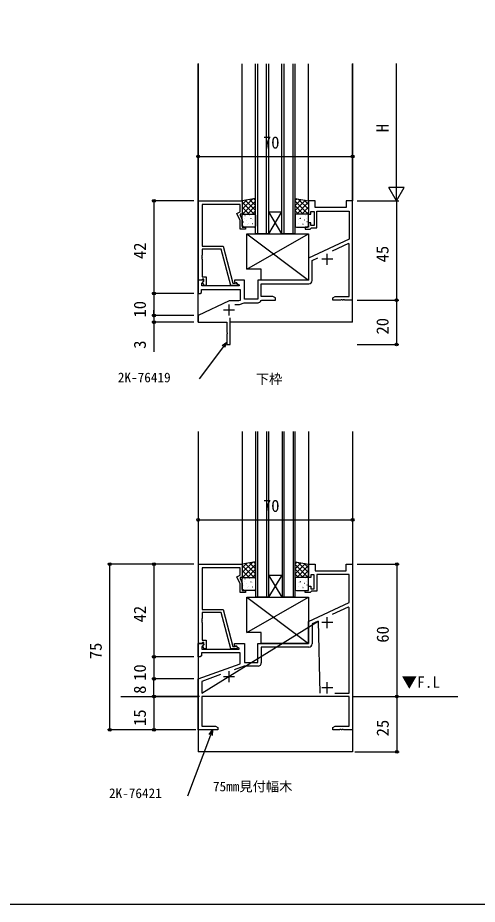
# Model space of a CAD drawing. Units: millimetres, scale not verified. Extents: x -437 to 438, y -344 to 341.
# Drawn here: x -186.4 to 21.8, y -343.6 to 57.8 of the extents above; entities that cross this region are included whole.
import ezdxf
from ezdxf.enums import TextEntityAlignment as Align

# ---------------------------------------------------------------- set-up
doc = ezdxf.new("R2010")
doc.units = ezdxf.units.MM
doc.header["$LTSCALE"] = 2
for name, color, linetype in [('0-1_USER1', 3, 'Continuous'), ('0-2_YKK_11', 7, 'Continuous'), ('0-3_YKK_12', 2, 'Continuous'), ('0-4_YKK_13', 4, 'Continuous'), ('0-6_YKK_D', 6, 'Continuous'), ('0-7_YKK_ZWAK', 7, 'Continuous')]:
    doc.layers.add(name, color=color, linetype=linetype)
doc.styles.add('ＭＳ ゴシック', font='')
doc.styles.get('ＭＳ ゴシック').set_extended_font_data('MS Gothic')

msp = doc.modelspace()

# ---------------------------------------------------------------- linework, layer by layer
at = {"layer": '0-2_YKK_11'}
for p, q in [((-43.7, -51.6), (-48.7, -51.6)), ((-46.2, -54.1), (-46.2, -49.1)), ((-90.7, -77.1), (-90.7, -72.1)), ((-88.2, -74.6), (-93.2, -74.6)), ((-43.698, -216.1), (-48.698, -216.1)), ((-46.198, -218.6), (-46.198, -213.6)), ((-88.198, -240.6), (-93.198, -240.6)), ((-90.698, -243.1), (-90.698, -238.1)), ((-46.198, -248.1), (-46.198, -243.1)), ((-43.698, -245.6), (-48.698, -245.6))]:
    msp.add_line(p, q, dxfattribs=at)
for points in [[(-34.7, -70.1), (-34.7, -25.1), (-37.7, -25.1), (-37.7, -28.1), (-51.7, -28.1), (-51.7, -25.1), (-54.7, -25.1), (-54.7, -31.1), (-53.7, -31.1), (-53.7, -29.9), (-52.1, -29.9), (-52.1, -36.3), (-53.7, -36.3), (-53.7, -35.1), (-54.7, -35.1), (-54.7, -37.1), (-56.2, -37.1), (-56.2, -37.9), (-54, -37.9), (-53.7, -37.6), (-53.4, -37.3), (-50.9, -37.3), (-50.9, -29.73), (-36.33, -29.73), (-36.33, -42.534), (-54.7, -51.1), (-54.7, -61.1), (-77.7, -61.1), (-77.7, -69.6), (-83.7, -69.6), (-83.7, -61.1), (-88.2, -61.1), (-88.2, -61.9), (-86.035, -63.15), (-86.156, -63.6), (-103.07, -63.6), (-103.07, -62.494), (-102.064, -61.488), (-102.224, -61.1), (-104.7, -61.1)], [(-104.502, -61.1), (-104.502, -25.1), (-84.702, -25.1), (-84.702, -31.1), (-85.702, -31.1), (-85.702, -31.6), (-84.702, -33.745), (-84.702, -37.1), (-83.202, -37.1), (-83.202, -37.9), (-85.702, -37.9), (-85.702, -33.966), (-87.122, -30.92), (-85.702, -30.1), (-85.702, -26.73), (-102.872, -26.73), (-102.872, -45.6), (-93.403, -45.6), (-88.902, -62.4), (-88.067, -62.4), (-87.879, -62.333)], [(-87.502, -63.4), (-89.876, -63.4), (-94.27, -47), (-102.872, -47), (-102.872, -49.642), (-102.992, -49.825), (-102.992, -50.375), (-102.872, -50.558), (-102.872, -50.642), (-102.992, -50.825), (-102.992, -51.375), (-102.872, -51.558), (-102.872, -59.6), (-101.102, -59.6), (-101.102, -63.4), (-101.925, -63.4), (-102.675, -62.1), (-102.102, -61.526), (-102.102, -60.6), (-102.672, -60.6), (-102.872, -60.8), (-103.172, -61.1), (-104.502, -61.1)], [(-34.7, -70.1), (-38.242, -70.1), (-38.425, -69.98), (-38.975, -69.98), (-39.158, -70.1), (-39.242, -70.1), (-39.425, -69.98), (-39.975, -69.98), (-40.158, -70.1), (-43.7, -70.1), (-43.7, -69.1), (-42.609, -68.47), (-36.33, -68.47), (-36.33, -44.639), (-36.608, -44.462), (-44.046, -47.931)], [(-53.07, -61.23), (-53.07, -52.138), (-50.395, -50.891)], [(-104.7, -61.1), (-104.7, -67.1), (-103.7, -67.1), (-103.2, -66.6), (-103.2, -65.23), (-85.7, -65.23), (-85.7, -70.185), (-86.292, -70.4), (-90.7, -70.4), (-104.7, -77.1), (-104.7, -80.1), (-91.7, -80.1), (-91.7, -84.642), (-91.58, -84.825), (-91.58, -85.375), (-91.7, -85.558), (-91.7, -90.1), (-90.2, -90.1), (-90.2, -78.162)], [(-76.178, -70.288), (-75.899, -70.1), (-69.7, -70.1), (-69.7, -69.1), (-70.791, -68.47), (-76.07, -68.47), (-76.07, -62.73), (-54.57, -62.73)], [(-88.1, -72.03), (-86.004, -72.03), (-83.807, -71.23), (-77.57, -71.23)], [(-34.698, -189.6), (-34.698, -264.6), (-38.74, -264.6), (-38.923, -264.48), (-39.473, -264.48), (-39.657, -264.6), (-39.74, -264.6), (-39.923, -264.48), (-40.473, -264.48), (-40.657, -264.6), (-43.698, -264.6), (-43.698, -263.6), (-42.607, -262.97), (-36.328, -262.97), (-36.328, -249.6), (-103.068, -249.6), (-103.068, -262.97), (-96.79, -262.97), (-95.698, -263.6), (-95.698, -264.6), (-104.698, -264.6), (-104.698, -241.6), (-85.698, -234.685), (-85.698, -229.73), (-103.198, -229.73), (-103.198, -231.1), (-103.698, -231.6), (-104.698, -231.6), (-104.698, -225.6), (-102.223, -225.6), (-102.062, -225.988), (-103.068, -226.994), (-103.068, -228.1), (-86.154, -228.1), (-86.033, -227.65), (-88.198, -226.4), (-88.198, -225.6), (-83.698, -225.6), (-83.698, -234.1), (-77.698, -234.1)], [(-104.5, -225.6), (-104.5, -189.6), (-84.7, -189.6), (-84.7, -195.6), (-85.7, -195.6), (-85.7, -196.1), (-84.7, -198.245), (-84.7, -201.6), (-83.2, -201.6), (-83.2, -202.4), (-85.7, -202.4), (-85.7, -198.466), (-87.12, -195.42), (-85.7, -194.6), (-85.7, -191.23), (-102.87, -191.23), (-102.87, -210.1), (-93.402, -210.1), (-88.9, -226.9), (-88.066, -226.9), (-87.877, -226.833)], [(-77.698, -234.1), (-77.698, -225.6), (-54.698, -225.6), (-54.698, -215.6), (-36.328, -207.034), (-36.328, -194.23), (-50.898, -194.23), (-50.898, -201.8), (-53.398, -201.8), (-53.698, -202.1), (-53.998, -202.4), (-56.198, -202.4), (-56.198, -201.6), (-54.698, -201.6), (-54.698, -199.6), (-53.698, -199.6), (-53.698, -200.8), (-52.098, -200.8), (-52.098, -194.4), (-53.698, -194.4), (-53.698, -195.6), (-54.698, -195.6), (-54.698, -189.6), (-51.698, -189.6), (-51.698, -192.6), (-37.698, -192.6), (-37.698, -189.6), (-34.698, -189.6)], [(-87.5, -227.9), (-89.874, -227.9), (-94.269, -211.5), (-102.87, -211.5), (-102.87, -214.142), (-102.99, -214.325), (-102.99, -214.875), (-102.87, -215.058), (-102.87, -215.142), (-102.99, -215.325), (-102.99, -215.875), (-102.87, -216.058), (-102.87, -224.1), (-101.1, -224.1), (-101.1, -227.9), (-101.923, -227.9), (-102.674, -226.6), (-102.1, -226.026), (-102.1, -225.1), (-102.67, -225.1), (-102.87, -225.3), (-103.17, -225.6), (-104.5, -225.6)], [(-42.836, -247.97), (-36.328, -247.97), (-36.328, -209.343), (-36.791, -209.048), (-44.045, -212.431)], [(-94.536, -239.636), (-103.068, -242.741), (-103.068, -247.97), (-50.393, -215.391), (-49.561, -247.97)], [(-50.393, -215.391), (-53.068, -216.638), (-53.068, -225.73)], [(-54.568, -227.23), (-76.068, -227.23), (-76.068, -234.23)], [(-77.568, -235.73), (-83.805, -235.73), (-88.378, -237.395)]]:
    msp.add_lwpolyline(points, dxfattribs=at)
for centre, radius, start, end in [((-87.502, -62.8), 0.6, 270.00003, 128.94244), ((-54.57, -61.23), 1.5, 270.00001, 359.99999), ((-77.57, -69.73), 1.5, 270.00002, 338.14728), ((-87.5, -227.3), 0.6, 270.00003, 128.94244), ((-54.568, -225.73), 1.5, 270.00001, 359.99999), ((-77.568, -234.23), 1.5, 270.00001, 359.99999)]:
    msp.add_arc(centre, radius, start, end, dxfattribs=at)
at = {"layer": '0-3_YKK_12'}
for p, q in [((-104.702, -80.1), (-104.702, 36.973)), ((-104.602, 36.994), (-104.602, -61.178)), ((-84.702, -25.1), (-84.702, 36.973)), ((-78.7, -40.1), (-78.7, 36.973)), ((-77.7, -40.1), (-77.7, 36.973)), ((-73.7, -40.1), (-73.7, 36.973)), ((-72.7, -40.1), (-72.7, 36.973)), ((-66.7, -40.1), (-66.7, 36.973)), ((-65.7, -40.1), (-65.7, 36.973)), ((-61.7, -40.1), (-61.7, 36.973)), ((-60.7, -40.1), (-60.7, 36.973)), ((-54.702, -25.1), (-54.702, 36.973)), ((-34.802, 37.044), (-34.802, -25.175)), ((-34.702, -80.1), (-34.702, 36.973)), ((-72.7, -30.1), (-66.7, -30.1)), ((-72.7, -40.1), (-66.7, -30.1)), ((-66.7, -40.1), (-72.7, -30.1)), ((-72.7, -40.1), (-78.7, -40.1)), ((-72.7, -40.1), (-66.7, -40.1)), ((-60.7, -40.1), (-66.7, -40.1)), ((-34.702, -80.1), (-90.2, -80.1)), ((-84.7, -129.6), (-84.7, -189.6)), ((-78.698, -129.6), (-78.698, -204.6)), ((-77.698, -204.6), (-77.698, -129.6)), ((-73.698, -129.6), (-73.698, -204.6)), ((-72.698, -204.6), (-72.698, -129.6)), ((-66.698, -129.6), (-66.698, -204.6)), ((-65.698, -204.6), (-65.698, -129.6)), ((-61.698, -129.6), (-61.698, -204.6)), ((-60.698, -204.6), (-60.698, -129.6)), ((-54.7, -129.6), (-54.7, -189.6)), ((-72.698, -194.6), (-66.698, -194.6)), ((-72.698, -204.6), (-66.698, -194.6)), ((-66.698, -204.6), (-72.698, -194.6)), ((-72.698, -204.6), (-78.698, -204.6)), ((-72.698, -204.6), (-66.698, -204.6)), ((-60.698, -204.6), (-66.698, -204.6)), ((-139.696, -249.6), (-104.697, -249.6)), ((-34.698, -249.6), (13, -249.6)), ((-34.7, -274.6), (-104.7, -274.6))]:
    msp.add_line(p, q, dxfattribs=at)
for points in [[(-104.7, -129.6), (-104.7, -249.6), (-104.7, -274.6)], [(-34.7, -129.6), (-34.7, -249.6), (-34.7, -274.6)]]:
    msp.add_lwpolyline(points, dxfattribs=at)
at = {"layer": '0-4_YKK_13'}
for p, q in [((-80.076, -24.329), (-84.7, -28.953)), ((-82.77, -24.778), (-84.7, -26.708)), ((-84.7, -25.766), (-79.366, -31.1)), ((-84.7, -28.011), (-81.611, -31.1)), ((-78.7, -25.198), (-84.602, -31.1)), ((-83.346, -24.874), (-78.7, -29.521)), ((-78.7, -27.443), (-82.357, -31.1)), ((-81.422, -24.554), (-78.7, -27.276)), ((-79.498, -24.233), (-78.7, -25.03)), ((-59.902, -24.233), (-60.7, -25.03)), ((-57.978, -24.554), (-60.7, -27.276)), ((-56.054, -24.874), (-60.7, -29.521)), ((-60.7, -25.198), (-54.798, -31.1)), ((-60.7, -27.443), (-57.043, -31.1)), ((-54.7, -25.766), (-60.034, -31.1)), ((-59.324, -24.329), (-54.7, -28.953)), ((-54.7, -28.011), (-57.789, -31.1)), ((-56.63, -24.778), (-54.7, -26.708)), ((-84.7, -30.256), (-83.856, -31.1)), ((-84.7, -36.6), (-84.7, -31.6)), ((-84.2, -31.1), (-79.2, -31.1)), ((-83.465, -31.721), (-83.422, -31.745)), ((-82.073, -31.195), (-82.066, -31.202)), ((-81.389, -31.288), (-81.345, -31.312)), ((-78.7, -29.688), (-80.112, -31.1)), ((-78.7, -31.6), (-78.7, -36.6)), ((-60.7, -29.688), (-59.288, -31.1)), ((-60.7, -31.6), (-60.7, -36.6)), ((-55.2, -31.1), (-60.2, -31.1)), ((-58.011, -31.288), (-58.055, -31.312)), ((-57.327, -31.195), (-57.334, -31.202)), ((-55.935, -31.721), (-55.978, -31.745)), ((-54.7, -30.256), (-55.544, -31.1)), ((-54.7, -36.6), (-54.7, -31.6)), ((-84.064, -34.592), (-84.017, -34.68)), ((-83.892, -33.177), (-83.885, -33.185)), ((-82.822, -33.912), (-82.778, -33.936)), ((-82.231, -35.802), (-82.187, -35.826)), ((-81.917, -35.382), (-81.911, -35.39)), ((-81.174, -33.067), (-81.128, -33.155)), ((-80.798, -33.178), (-80.754, -33.202)), ((-80.155, -35.37), (-80.111, -35.394)), ((-80.131, -33.362), (-80.125, -33.37)), ((-78.721, -32.746), (-78.7, -32.757)), ((-60.679, -32.746), (-60.7, -32.757)), ((-59.245, -35.37), (-59.289, -35.394)), ((-59.269, -33.362), (-59.275, -33.37)), ((-58.602, -33.178), (-58.646, -33.202)), ((-58.226, -33.067), (-58.272, -33.155)), ((-57.483, -35.382), (-57.489, -35.39)), ((-57.169, -35.802), (-57.213, -35.826)), ((-56.578, -33.912), (-56.622, -33.936)), ((-55.508, -33.177), (-55.515, -33.185)), ((-55.336, -34.592), (-55.383, -34.68)), ((-84.256, -36.536), (-84.212, -36.56)), ((-79.2, -37.1), (-84.2, -37.1)), ((-82.699, -56.1), (-54.7, -40.1)), ((-82.699, -40.1), (-54.7, -61.1)), ((-60.2, -37.1), (-55.2, -37.1)), ((-55.144, -36.536), (-55.188, -36.56)), ((-80.075, -188.829), (-84.698, -193.453)), ((-82.769, -189.278), (-84.698, -191.208)), ((-84.698, -190.266), (-79.364, -195.6)), ((-84.698, -192.511), (-81.609, -195.6)), ((-78.698, -189.698), (-84.6, -195.6)), ((-83.345, -189.374), (-78.698, -194.021)), ((-78.698, -191.943), (-82.355, -195.6)), ((-81.42, -189.054), (-78.698, -191.776)), ((-79.496, -188.733), (-78.698, -189.53)), ((-59.901, -188.733), (-60.698, -189.53)), ((-57.976, -189.054), (-60.698, -191.776)), ((-56.052, -189.374), (-60.698, -194.021)), ((-60.698, -189.698), (-54.797, -195.6)), ((-60.698, -191.943), (-57.042, -195.6)), ((-54.698, -190.266), (-60.033, -195.6)), ((-59.322, -188.829), (-54.698, -193.453)), ((-54.698, -192.511), (-57.788, -195.6)), ((-56.628, -189.278), (-54.698, -191.208)), ((-84.698, -194.756), (-83.854, -195.6)), ((-84.698, -201.1), (-84.698, -196.1)), ((-84.198, -195.6), (-79.198, -195.6)), ((-83.464, -196.221), (-83.42, -196.245)), ((-82.071, -195.695), (-82.065, -195.702)), ((-81.387, -195.788), (-81.343, -195.812)), ((-78.698, -194.188), (-80.11, -195.6)), ((-78.698, -196.1), (-78.698, -201.1)), ((-60.698, -194.188), (-59.287, -195.6)), ((-60.698, -196.1), (-60.698, -201.1)), ((-55.198, -195.6), (-60.198, -195.6)), ((-58.009, -195.788), (-58.053, -195.812)), ((-57.325, -195.695), (-57.332, -195.702)), ((-55.933, -196.221), (-55.977, -196.245)), ((-54.698, -194.756), (-55.543, -195.6)), ((-54.698, -201.1), (-54.698, -196.1)), ((-84.062, -199.092), (-84.015, -199.18)), ((-83.891, -197.677), (-83.884, -197.685)), ((-82.821, -198.412), (-82.777, -198.436)), ((-82.229, -200.302), (-82.185, -200.326)), ((-81.916, -199.882), (-81.909, -199.89)), ((-81.173, -197.567), (-81.126, -197.655)), ((-80.796, -197.678), (-80.752, -197.702)), ((-80.153, -199.87), (-80.109, -199.894)), ((-80.13, -197.862), (-80.123, -197.87)), ((-78.719, -197.246), (-78.698, -197.257)), ((-60.677, -197.246), (-60.698, -197.257)), ((-59.244, -199.87), (-59.288, -199.894)), ((-59.267, -197.862), (-59.274, -197.87)), ((-58.601, -197.678), (-58.645, -197.702)), ((-58.224, -197.567), (-58.271, -197.655)), ((-57.481, -199.882), (-57.488, -199.89)), ((-57.167, -200.302), (-57.211, -200.326)), ((-56.576, -198.412), (-56.62, -198.436)), ((-55.506, -197.677), (-55.513, -197.685)), ((-55.335, -199.092), (-55.381, -199.18)), ((-84.254, -201.036), (-84.21, -201.06)), ((-79.198, -201.6), (-84.198, -201.6)), ((-82.697, -220.6), (-54.698, -204.6)), ((-82.697, -204.6), (-54.698, -225.6)), ((-60.198, -201.6), (-55.198, -201.6)), ((-55.143, -201.036), (-55.186, -201.06))]:
    msp.add_line(p, q, dxfattribs=at)
for points in [[(-78.7, -24.1), (-84.7, -25.1), (-84.7, -31.1), (-78.7, -31.1)], [(-60.7, -24.1), (-54.7, -25.1), (-54.7, -31.1), (-60.7, -31.1)], [(-82.699, -56.1), (-82.699, -40.1), (-54.7, -40.1), (-54.7, -61.1), (-76.2, -61.1), (-76.2, -56.1)], [(-78.698, -188.6), (-84.698, -189.6), (-84.698, -195.6), (-78.698, -195.6)], [(-60.698, -188.6), (-54.698, -189.6), (-54.698, -195.6), (-60.698, -195.6)], [(-82.697, -220.6), (-82.697, -204.6), (-54.698, -204.6), (-54.698, -225.6), (-76.198, -225.6), (-76.198, -220.6)]]:
    msp.add_lwpolyline(points, close=True, dxfattribs=at)
for centre, start, end in [((-84.2, -31.6), 90, 180), ((-79.2, -31.6), 0, 90), ((-60.2, -31.6), 90, 180), ((-55.2, -31.6), 0, 90), ((-84.2, -36.6), 180, 270), ((-79.2, -36.6), 270, 0), ((-60.2, -36.6), 180, 270), ((-55.2, -36.6), 270, 0), ((-84.198, -196.1), 90, 180), ((-79.198, -196.1), 0, 90), ((-60.198, -196.1), 90, 180), ((-55.198, -196.1), 0, 90), ((-84.198, -201.1), 180, 270), ((-79.198, -201.1), 270, 0), ((-60.198, -201.1), 180, 270), ((-55.198, -201.1), 270, 0)]:
    msp.add_arc(centre, 0.5, start, end, dxfattribs=at)
at = {"layer": '0-6_YKK_D'}
for p, q in [((-14.802, -18.1), (-14.802, 37.044)), ((-104.704, -5.1), (-34.7, -5.1)), ((-14.802, -25.1), (-14.802, -12.976)), ((-14.802, -25.1), (-18.302, -19.038)), ((-11.302, -19.038), (-18.302, -19.038)), ((-14.802, -25.1), (-11.302, -19.038)), ((-106.702, -25.1), (-125.702, -25.1)), ((-124.702, -25.1), (-124.702, -67.1)), ((-32.7, -25.1), (-13.802, -25.1)), ((-32.7, -25.1), (-13.802, -25.1)), ((-14.802, -25.1), (-14.802, -70.1)), ((-106.702, -67.1), (-125.702, -67.1)), ((-106.702, -67.1), (-125.702, -67.1)), ((-124.702, -67.1), (-124.702, -77.1)), ((-32.702, -70.1), (-13.802, -70.1)), ((-32.7, -70.1), (-13.802, -70.1)), ((-14.802, -70.1), (-14.802, -90.1)), ((-124.702, -77.1), (-124.702, -74.55)), ((-106.702, -77.1), (-125.702, -77.1)), ((-106.702, -77.1), (-125.702, -77.1)), ((-106.702, -80.1), (-125.702, -80.1)), ((-124.702, -77.1), (-124.702, -80.1)), ((-124.702, -80.1), (-124.702, -93.547)), ((-32.702, -90.1), (-13.802, -90.1)), ((-104.702, -169.6), (-34.698, -169.6)), ((-106.7, -189.6), (-145.7, -189.6)), ((-144.7, -264.6), (-144.7, -189.6)), ((-106.7, -189.6), (-125.7, -189.6)), ((-124.7, -189.6), (-124.7, -231.6)), ((-32.698, -189.6), (-13.7, -189.6)), ((-14.7, -189.6), (-14.7, -249.6)), ((-106.7, -231.6), (-125.7, -231.6)), ((-106.7, -231.6), (-125.7, -231.6)), ((-124.7, -231.6), (-124.7, -241.6)), ((-106.7, -241.6), (-125.7, -241.6)), ((-106.7, -241.6), (-125.7, -241.6)), ((-124.7, -249.6), (-124.7, -241.6)), ((-105.7, -249.6), (-125.7, -249.6)), ((-104.068, -249.6), (-125.7, -249.6)), ((-124.7, -249.6), (-124.7, -264.6)), ((-14.7, -249.6), (-14.7, -274.6)), ((-106.7, -264.6), (-145.7, -264.6)), ((-105.698, -264.6), (-125.7, -264.6)), ((-33.7, -274.6), (-13.7, -274.6))]:
    msp.add_line(p, q, dxfattribs=at)
for points in [[(-91.7, -89.047), (-93.237, -91.082), (-104.281, -105.702)], [(-93.782, -90.67), (-91.7, -89.047), (-92.692, -91.494)], [(-98.146, -264.6), (-99.046, -266.986), (-109.455, -294.6)], [(-99.685, -266.745), (-98.146, -264.6), (-98.406, -267.227)]]:
    msp.add_lwpolyline(points, dxfattribs=at)
for centre in [(-104.704, -5.1), (-34.7, -5.1), (-124.702, -25.1), (-124.702, -67.1), (-124.702, -67.1), (-14.802, -70.1), (-14.802, -70.1), (-124.702, -77.1), (-124.702, -77.1), (-124.702, -80.1), (-14.802, -90.1), (-104.702, -169.6), (-34.698, -169.6), (-144.7, -189.6), (-124.7, -189.6), (-14.7, -189.6), (-124.7, -231.6), (-124.7, -231.6), (-124.7, -241.6), (-124.7, -241.6), (-124.7, -249.6), (-124.7, -249.6), (-14.7, -249.6), (-14.7, -249.6), (-144.7, -264.6), (-124.7, -264.6), (-14.7, -274.6)]:
    msp.add_circle(centre, 0.637, dxfattribs=at)
at = {"layer": '0-7_YKK_ZWAK'}
msp.add_lwpolyline([(-436.7, -343.6), (438.3, -343.6), (438.3, 306.4)], dxfattribs=at)

# ---------------------------------------------------------------- texts
at = {"layer": '0-1_USER1', "style": 'ＭＳ ゴシック'}
for s, height, p in [('下枠', 4.399, (-78.547, -109.316)), ('▼F.L', 5.132, (-12.538, -247.136)), ('75mm見付幅木', 4.399, (-97.978, -293.782))]:
    msp.add_text(s, height=height, dxfattribs=at).set_placement(p, align=Align.BOTTOM_LEFT)
at = {"layer": '0-6_YKK_D', "style": 'ＭＳ ゴシック'}
for s, p in [('H', (-16.802, 5.978)), ('42', (-126.702, -51.469)), ('45', (-16.802, -52.969)), ('10', (-126.702, -77.938)), ('20', (-16.802, -85.64)), ('3', (-126.702, -92.101)), ('42', (-126.7, -215.969)), ('60', (-16.7, -225.161)), ('75', (-146.7, -232.64)), ('10', (-126.7, -242.438)), ('8', (-126.7, -248.327)), ('15', (-126.7, -262.853)), ('25', (-16.7, -267.555))]:
    msp.add_text(s, height=5.499, rotation=90, dxfattribs=at).set_placement(p, align=Align.BOTTOM_LEFT)
for s, height, p in [('70', 5.499, (-75.327, -3.1)), ('2K-76419', 4.399, (-141.065, -108.6)), ('70', 5.499, (-75.325, -167.6)), ('2K-76421', 4.399, (-145.08, -296.839))]:
    msp.add_text(s, height=height, dxfattribs=at).set_placement(p, align=Align.BOTTOM_LEFT)

doc.saveas('drawing.dxf')
